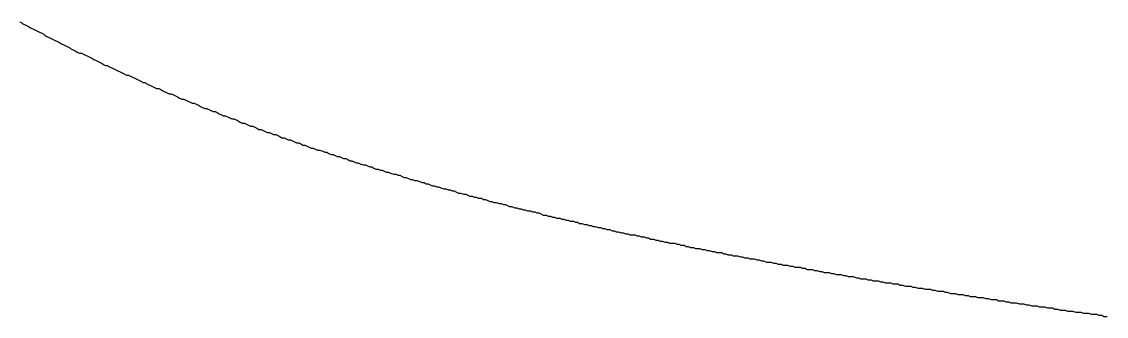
# Model space of a CAD drawing. Header units: millimetres. Extents: x 289 to 9778, y -894 to 6380.
# Drawn here: x 7114.44 to 7124.82, y -573.91 to -571.09 of the extents above; entities that cross this region are included whole.
import ezdxf

# ---------------------------------------------------------------- set-up
doc = ezdxf.new("R2010")
doc.units = ezdxf.units.MM

msp = doc.modelspace()

# ---------------------------------------------------------------- linework, layer by layer
msp.add_polyline3d([(7114.42, -571.093, 0), (7114.44, -571.103, 0), (7114.45, -571.113, 0), (7114.47, -571.123, 0), (7114.49, -571.133, 0), (7114.51, -571.143, 0), (7114.53, -571.153, 0), (7114.55, -571.163, 0), (7114.57, -571.173, 0), (7114.59, -571.183, 0), (7114.61, -571.193, 0), (7114.63, -571.203, 0), (7114.65, -571.213, 0), (7114.66, -571.223, 0), (7114.68, -571.233, 0), (7114.7, -571.243, 0), (7114.72, -571.253, 0), (7114.74, -571.263, 0), (7114.76, -571.273, 0), (7114.78, -571.283, 0), (7114.8, -571.293, 0), (7114.82, -571.303, 0), (7114.84, -571.313, 0), (7114.86, -571.323, 0), (7114.88, -571.333, 0), (7114.9, -571.343, 0), (7114.91, -571.353, 0), (7114.93, -571.363, 0), (7114.95, -571.373, 0), (7114.97, -571.383, 0), (7114.99, -571.393, 0), (7115.01, -571.393, 0), (7115.03, -571.403, 0), (7115.05, -571.413, 0), (7115.07, -571.423, 0), (7115.09, -571.433, 0), (7115.11, -571.443, 0), (7115.13, -571.453, 0), (7115.15, -571.463, 0), (7115.17, -571.473, 0), (7115.19, -571.483, 0), (7115.21, -571.493, 0), (7115.22, -571.503, 0), (7115.24, -571.513, 0), (7115.26, -571.513, 0), (7115.28, -571.523, 0), (7115.3, -571.533, 0), (7115.32, -571.543, 0), (7115.34, -571.553, 0), (7115.36, -571.563, 0), (7115.38, -571.573, 0), (7115.4, -571.583, 0), (7115.42, -571.593, 0), (7115.44, -571.603, 0), (7115.46, -571.603, 0), (7115.48, -571.613, 0), (7115.5, -571.623, 0), (7115.52, -571.633, 0), (7115.54, -571.643, 0), (7115.56, -571.653, 0), (7115.58, -571.663, 0), (7115.6, -571.673, 0), (7115.62, -571.673, 0), (7115.63, -571.683, 0), (7115.65, -571.693, 0), (7115.67, -571.703, 0), (7115.69, -571.713, 0), (7115.71, -571.723, 0), (7115.73, -571.733, 0), (7115.75, -571.733, 0), (7115.77, -571.743, 0), (7115.79, -571.753, 0), (7115.81, -571.763, 0), (7115.83, -571.773, 0), (7115.85, -571.783, 0), (7115.87, -571.783, 0), (7115.89, -571.793, 0), (7115.91, -571.803, 0), (7115.93, -571.813, 0), (7115.95, -571.823, 0), (7115.97, -571.833, 0), (7115.99, -571.833, 0), (7116.01, -571.843, 0), (7116.03, -571.853, 0), (7116.05, -571.863, 0), (7116.07, -571.873, 0), (7116.09, -571.873, 0), (7116.11, -571.883, 0), (7116.13, -571.893, 0), (7116.15, -571.903, 0), (7116.17, -571.913, 0), (7116.19, -571.923, 0), (7116.21, -571.923, 0), (7116.23, -571.933, 0), (7116.25, -571.943, 0), (7116.27, -571.953, 0), (7116.29, -571.953, 0), (7116.31, -571.963, 0), (7116.33, -571.973, 0), (7116.35, -571.983, 0), (7116.37, -571.993, 0), (7116.39, -571.993, 0), (7116.41, -572.003, 0), (7116.43, -572.013, 0), (7116.45, -572.023, 0), (7116.47, -572.023, 0), (7116.49, -572.033, 0), (7116.51, -572.043, 0), (7116.53, -572.053, 0), (7116.55, -572.063, 0), (7116.57, -572.063, 0), (7116.59, -572.073, 0), (7116.61, -572.083, 0), (7116.63, -572.093, 0), (7116.65, -572.093, 0), (7116.67, -572.103, 0), (7116.69, -572.113, 0), (7116.71, -572.123, 0), (7116.73, -572.123, 0), (7116.75, -572.133, 0), (7116.77, -572.143, 0), (7116.79, -572.153, 0), (7116.81, -572.153, 0), (7116.83, -572.163, 0), (7116.85, -572.173, 0), (7116.87, -572.173, 0), (7116.89, -572.183, 0), (7116.91, -572.193, 0), (7116.93, -572.203, 0), (7116.95, -572.203, 0), (7116.97, -572.213, 0), (7116.99, -572.223, 0), (7117.01, -572.223, 0), (7117.03, -572.233, 0), (7117.05, -572.243, 0), (7117.07, -572.253, 0), (7117.09, -572.253, 0), (7117.11, -572.263, 0), (7117.13, -572.273, 0), (7117.15, -572.273, 0), (7117.17, -572.283, 0), (7117.19, -572.293, 0), (7117.21, -572.303, 0), (7117.23, -572.303, 0), (7117.25, -572.313, 0), (7117.27, -572.323, 0), (7117.29, -572.323, 0), (7117.32, -572.333, 0), (7117.34, -572.343, 0), (7117.36, -572.343, 0), (7117.38, -572.353, 0), (7117.4, -572.363, 0), (7117.42, -572.363, 0), (7117.44, -572.373, 0), (7117.46, -572.383, 0), (7117.48, -572.383, 0), (7117.5, -572.393, 0), (7117.52, -572.403, 0), (7117.54, -572.403, 0), (7117.56, -572.413, 0), (7117.58, -572.423, 0), (7117.6, -572.423, 0), (7117.62, -572.433, 0), (7117.64, -572.443, 0), (7117.66, -572.443, 0), (7117.68, -572.453, 0), (7117.71, -572.463, 0), (7117.73, -572.463, 0), (7117.75, -572.473, 0), (7117.77, -572.483, 0), (7117.79, -572.483, 0), (7117.81, -572.493, 0), (7117.83, -572.503, 0), (7117.85, -572.503, 0), (7117.87, -572.513, 0), (7117.89, -572.513, 0), (7117.91, -572.523, 0), (7117.93, -572.533, 0), (7117.95, -572.533, 0), (7117.97, -572.543, 0), (7118, -572.553, 0), (7118.02, -572.553, 0), (7118.04, -572.563, 0), (7118.06, -572.563, 0), (7118.08, -572.573, 0), (7118.1, -572.583, 0), (7118.12, -572.583, 0), (7118.14, -572.593, 0), (7118.16, -572.603, 0), (7118.18, -572.603, 0), (7118.2, -572.613, 0), (7118.22, -572.613, 0), (7118.25, -572.623, 0), (7118.27, -572.633, 0), (7118.29, -572.633, 0), (7118.31, -572.643, 0), (7118.33, -572.643, 0), (7118.35, -572.653, 0), (7118.37, -572.663, 0), (7118.39, -572.663, 0), (7118.41, -572.673, 0), (7118.43, -572.673, 0), (7118.45, -572.683, 0), (7118.48, -572.693, 0), (7118.5, -572.693, 0), (7118.52, -572.703, 0), (7118.54, -572.703, 0), (7118.56, -572.713, 0), (7118.58, -572.713, 0), (7118.6, -572.723, 0), (7118.62, -572.733, 0), (7118.64, -572.733, 0), (7118.67, -572.743, 0), (7118.69, -572.743, 0), (7118.71, -572.753, 0), (7118.73, -572.763, 0), (7118.75, -572.763, 0), (7118.77, -572.773, 0), (7118.79, -572.773, 0), (7118.81, -572.783, 0), (7118.84, -572.783, 0), (7118.86, -572.793, 0), (7118.88, -572.793, 0), (7118.9, -572.803, 0), (7118.92, -572.813, 0), (7118.94, -572.813, 0), (7118.96, -572.823, 0), (7118.98, -572.823, 0), (7119.01, -572.833, 0), (7119.03, -572.833, 0), (7119.05, -572.843, 0), (7119.07, -572.843, 0), (7119.09, -572.853, 0), (7119.11, -572.863, 0), (7119.13, -572.863, 0), (7119.16, -572.873, 0), (7119.18, -572.873, 0), (7119.2, -572.883, 0), (7119.22, -572.883, 0), (7119.24, -572.893, 0), (7119.26, -572.893, 0), (7119.28, -572.903, 0), (7119.31, -572.903, 0), (7119.33, -572.913, 0), (7119.35, -572.913, 0), (7119.37, -572.923, 0), (7119.39, -572.923, 0), (7119.41, -572.933, 0), (7119.43, -572.943, 0), (7119.46, -572.943, 0), (7119.48, -572.953, 0), (7119.5, -572.953, 0), (7119.52, -572.963, 0), (7119.54, -572.963, 0), (7119.56, -572.973, 0), (7119.59, -572.973, 0), (7119.61, -572.983, 0), (7119.63, -572.983, 0), (7119.65, -572.993, 0), (7119.67, -572.993, 0), (7119.69, -573.003, 0), (7119.72, -573.003, 0), (7119.74, -573.013, 0), (7119.76, -573.013, 0), (7119.78, -573.023, 0), (7119.8, -573.023, 0), (7119.83, -573.033, 0), (7119.85, -573.033, 0), (7119.87, -573.043, 0), (7119.89, -573.043, 0), (7119.91, -573.053, 0), (7119.93, -573.053, 0), (7119.96, -573.063, 0), (7119.98, -573.063, 0), (7120, -573.073, 0), (7120.02, -573.073, 0), (7120.04, -573.083, 0), (7120.07, -573.083, 0), (7120.09, -573.093, 0), (7120.11, -573.093, 0), (7120.13, -573.103, 0), (7120.15, -573.103, 0), (7120.18, -573.113, 0), (7120.2, -573.113, 0), (7120.22, -573.123, 0), (7120.24, -573.123, 0), (7120.26, -573.133, 0), (7120.29, -573.133, 0), (7120.31, -573.133, 0), (7120.33, -573.143, 0), (7120.35, -573.143, 0), (7120.37, -573.153, 0), (7120.4, -573.153, 0), (7120.42, -573.163, 0), (7120.44, -573.163, 0), (7120.46, -573.173, 0), (7120.49, -573.173, 0), (7120.51, -573.183, 0), (7120.53, -573.183, 0), (7120.55, -573.193, 0), (7120.57, -573.193, 0), (7120.6, -573.203, 0), (7120.62, -573.203, 0), (7120.64, -573.213, 0), (7120.66, -573.213, 0), (7120.69, -573.213, 0), (7120.71, -573.223, 0), (7120.73, -573.223, 0), (7120.75, -573.233, 0), (7120.78, -573.233, 0), (7120.8, -573.243, 0), (7120.82, -573.243, 0), (7120.84, -573.253, 0), (7120.87, -573.253, 0), (7120.89, -573.263, 0), (7120.91, -573.263, 0), (7120.93, -573.263, 0), (7120.95, -573.273, 0), (7120.98, -573.273, 0), (7121, -573.283, 0), (7121.02, -573.283, 0), (7121.05, -573.293, 0), (7121.07, -573.293, 0), (7121.09, -573.303, 0), (7121.11, -573.303, 0), (7121.14, -573.303, 0), (7121.16, -573.313, 0), (7121.18, -573.313, 0), (7121.2, -573.323, 0), (7121.23, -573.323, 0), (7121.25, -573.333, 0), (7121.27, -573.333, 0), (7121.29, -573.333, 0), (7121.32, -573.343, 0), (7121.34, -573.343, 0), (7121.36, -573.353, 0), (7121.39, -573.353, 0), (7121.41, -573.363, 0), (7121.43, -573.363, 0), (7121.45, -573.363, 0), (7121.48, -573.373, 0), (7121.5, -573.373, 0), (7121.52, -573.383, 0), (7121.54, -573.383, 0), (7121.57, -573.393, 0), (7121.59, -573.393, 0), (7121.61, -573.393, 0), (7121.64, -573.403, 0), (7121.66, -573.403, 0), (7121.68, -573.413, 0), (7121.71, -573.413, 0), (7121.73, -573.423, 0), (7121.75, -573.423, 0), (7121.77, -573.423, 0), (7121.8, -573.433, 0), (7121.82, -573.433, 0), (7121.84, -573.443, 0), (7121.87, -573.443, 0), (7121.89, -573.443, 0), (7121.91, -573.453, 0), (7121.94, -573.453, 0), (7121.96, -573.463, 0), (7121.98, -573.463, 0), (7122.01, -573.463, 0), (7122.03, -573.473, 0), (7122.05, -573.473, 0), (7122.08, -573.483, 0), (7122.1, -573.483, 0), (7122.12, -573.493, 0), (7122.14, -573.493, 0), (7122.17, -573.493, 0), (7122.19, -573.503, 0), (7122.21, -573.503, 0), (7122.24, -573.513, 0), (7122.26, -573.513, 0), (7122.28, -573.513, 0), (7122.31, -573.523, 0), (7122.33, -573.523, 0), (7122.35, -573.533, 0), (7122.38, -573.533, 0), (7122.4, -573.533, 0), (7122.43, -573.543, 0), (7122.45, -573.543, 0), (7122.47, -573.553, 0), (7122.5, -573.553, 0), (7122.52, -573.553, 0), (7122.54, -573.563, 0), (7122.57, -573.563, 0), (7122.59, -573.573, 0), (7122.61, -573.573, 0), (7122.64, -573.573, 0), (7122.66, -573.583, 0), (7122.68, -573.583, 0), (7122.71, -573.593, 0), (7122.73, -573.593, 0), (7122.76, -573.593, 0), (7122.78, -573.603, 0), (7122.8, -573.603, 0), (7122.83, -573.603, 0), (7122.85, -573.613, 0), (7122.87, -573.613, 0), (7122.9, -573.623, 0), (7122.92, -573.623, 0), (7122.95, -573.623, 0), (7122.97, -573.633, 0), (7122.99, -573.633, 0), (7123.02, -573.643, 0), (7123.04, -573.643, 0), (7123.06, -573.643, 0), (7123.09, -573.653, 0), (7123.11, -573.653, 0), (7123.14, -573.653, 0), (7123.16, -573.663, 0), (7123.18, -573.663, 0), (7123.21, -573.673, 0), (7123.23, -573.673, 0), (7123.26, -573.673, 0), (7123.28, -573.683, 0), (7123.3, -573.683, 0), (7123.33, -573.693, 0), (7123.35, -573.693, 0), (7123.38, -573.693, 0), (7123.4, -573.703, 0), (7123.42, -573.703, 0), (7123.45, -573.703, 0), (7123.47, -573.713, 0), (7123.5, -573.713, 0), (7123.52, -573.723, 0), (7123.55, -573.723, 0), (7123.57, -573.723, 0), (7123.59, -573.733, 0), (7123.62, -573.733, 0), (7123.64, -573.733, 0), (7123.67, -573.743, 0), (7123.69, -573.743, 0), (7123.72, -573.753, 0), (7123.74, -573.753, 0), (7123.77, -573.753, 0), (7123.79, -573.763, 0), (7123.81, -573.763, 0), (7123.84, -573.763, 0), (7123.86, -573.773, 0), (7123.89, -573.773, 0), (7123.91, -573.783, 0), (7123.94, -573.783, 0), (7123.96, -573.783, 0), (7123.99, -573.793, 0), (7124.01, -573.793, 0), (7124.03, -573.793, 0), (7124.06, -573.803, 0), (7124.08, -573.803, 0), (7124.11, -573.813, 0), (7124.13, -573.813, 0), (7124.16, -573.813, 0), (7124.18, -573.823, 0), (7124.21, -573.823, 0), (7124.23, -573.823, 0), (7124.26, -573.833, 0), (7124.28, -573.833, 0), (7124.31, -573.833, 0), (7124.33, -573.843, 0), (7124.36, -573.843, 0), (7124.38, -573.853, 0), (7124.41, -573.853, 0), (7124.43, -573.853, 0), (7124.45, -573.863, 0), (7124.48, -573.863, 0), (7124.5, -573.863, 0), (7124.53, -573.873, 0), (7124.55, -573.873, 0), (7124.58, -573.873, 0), (7124.6, -573.883, 0), (7124.63, -573.883, 0), (7124.65, -573.883, 0), (7124.68, -573.893, 0), (7124.7, -573.893, 0), (7124.73, -573.893, 0), (7124.75, -573.903, 0), (7124.78, -573.903, 0), (7124.8, -573.913, 0), (7124.83, -573.913, 0)])

doc.saveas('drawing.dxf')
